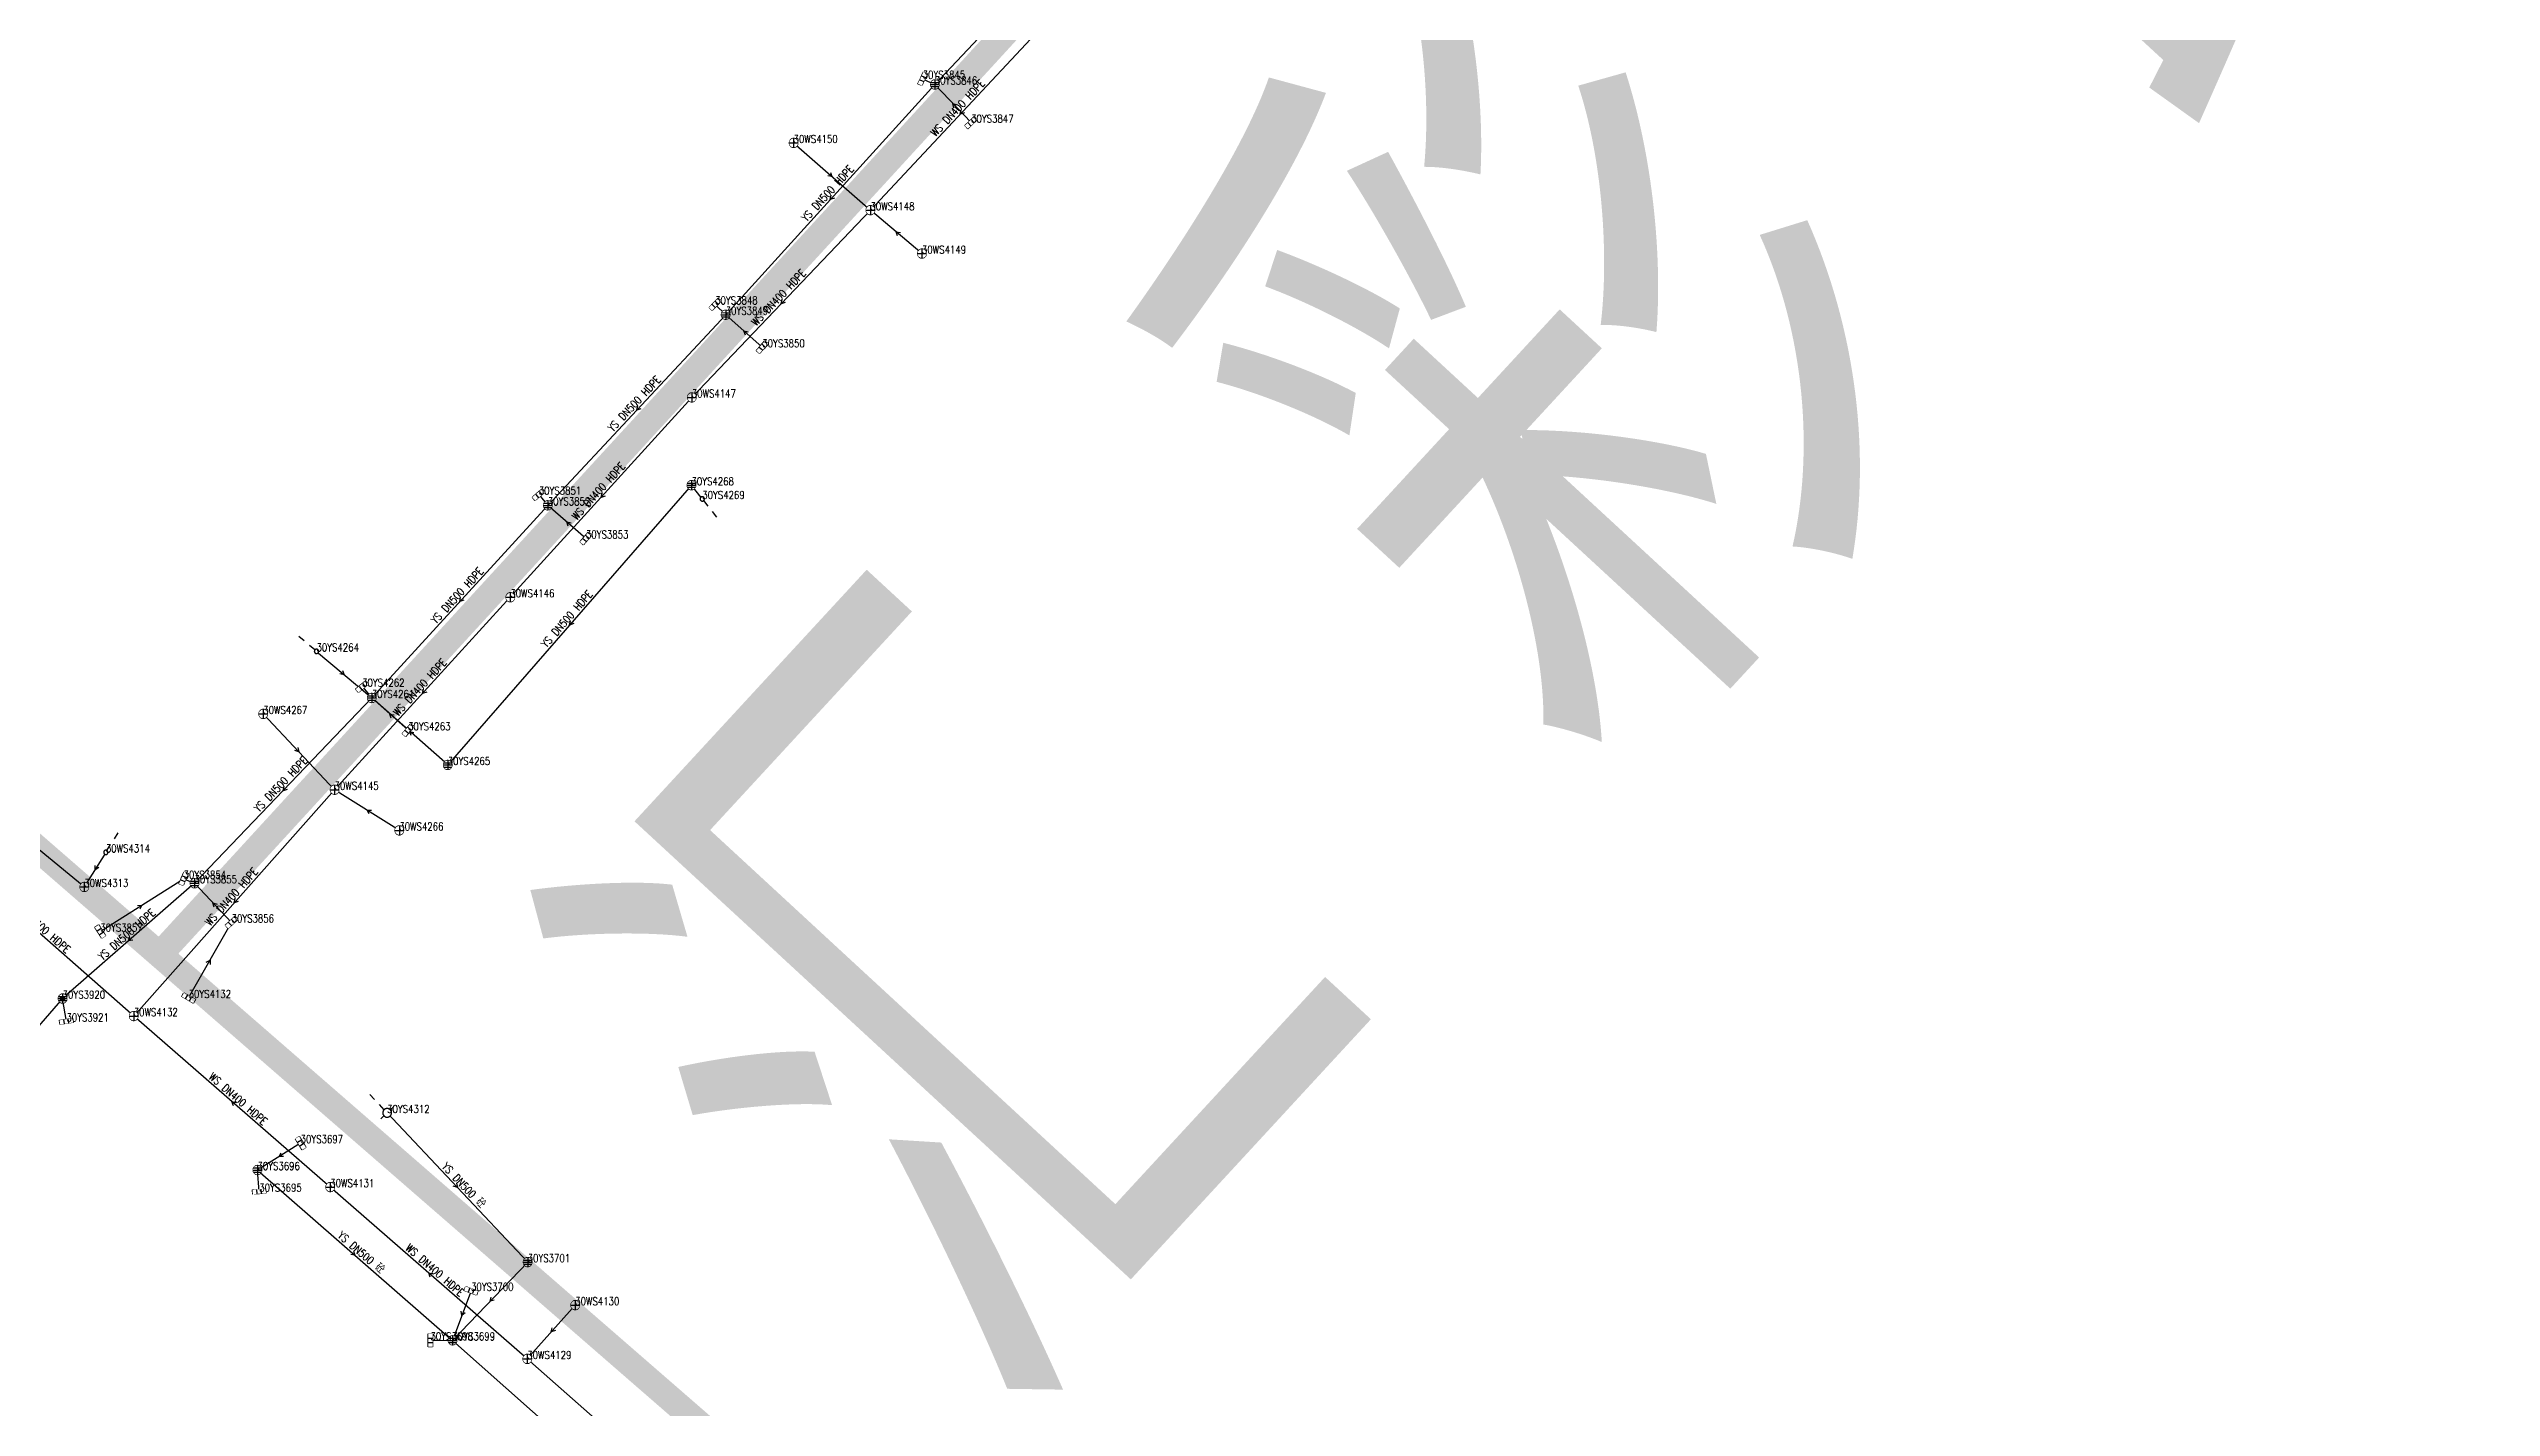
# Model space of a CAD drawing. Extents: x 78813 to 99477, y 2421021 to 2448125.
# Drawn here: x 85272.8 to 85553.1, y 2431211.4 to 2431367.3 of the extents above; entities that cross this region are included whole.
import ezdxf
from ezdxf.enums import TextEntityAlignment as Align

# ---------------------------------------------------------------- set-up
doc = ezdxf.new("R2010")
doc.units = 0
doc.set_wipeout_variables(frame=1)
doc.layers.get('0').update_dxf_attribs({"linetype": 'CONTINUOUS'})
for name, color, linetype in [('DX_WS', 16, 'CONTINUOUS'), ('DX_YS', 42, 'CONTINUOUS'), ('道路', 5, 'CONTINUOUS')]:
    doc.layers.add(name, color=color, linetype=linetype)
for name, color, linetype, true_color in [('WSLINE', 7, 'CONTINUOUS', 0x7f0000), ('YSANNEXE', 7, 'CONTINUOUS', 0xcc9900), ('YSLINE', 7, 'CONTINUOUS', 0xcc9900)]:
    doc.layers.add(name, color=color, linetype=linetype, true_color=true_color)
doc.layers.add('道路名称', color=7, linetype='CONTINUOUS', lineweight=0)
doc.styles.add('CcNameZT', font='txt.SHX', dxfattribs={"width": 0.8, "bigfont": 'HZTXT.SHX'})
doc.styles.get("Standard").update_dxf_attribs({"font": 'txt.shx', "bigfont": 'hztxt.shx'})
doc.styles.add('宋体0.7', font='', dxfattribs={"width": 0.7})
doc.styles.get('宋体0.7').set_extended_font_data('SimSun')

# ---------------------------------------------------------------- blocks, each defined once
blk = doc.blocks.new('PS非普查')
blk.add_lwpolyline([(3.7, 0), (5.3, 0)])
blk.add_wipeout([(0.5, 0), (0.5, 0.03), (0.5, 0.07), (0.49, 0.1), (0.48, 0.14), (0.47, 0.17), (0.46, 0.2), (0.44, 0.23), (0.42, 0.26), (0.4, 0.29), (0.38, 0.32), (0.36, 0.35), (0.33, 0.37), (0.31, 0.39), (0.28, 0.41), (0.25, 0.43), (0.22, 0.45), (0.19, 0.46), (0.15, 0.48), (0.12, 0.49), (0.09, 0.49), (0.05, 0.5), (0.02, 0.5), (-0.02, 0.5), (-0.05, 0.5), (-0.09, 0.49), (-0.12, 0.49), (-0.15, 0.48), (-0.19, 0.46), (-0.22, 0.45), (-0.25, 0.43), (-0.28, 0.41), (-0.31, 0.39), (-0.33, 0.37), (-0.36, 0.35), (-0.38, 0.32), (-0.4, 0.29), (-0.42, 0.26), (-0.44, 0.23), (-0.46, 0.2), (-0.47, 0.17), (-0.48, 0.14), (-0.49, 0.1), (-0.5, 0.07), (-0.5, 0.03), (-0.5, 0), (-0.5, -0.03), (-0.5, -0.07), (-0.49, -0.1), (-0.48, -0.14), (-0.47, -0.17), (-0.46, -0.2), (-0.44, -0.23), (-0.42, -0.26), (-0.4, -0.29), (-0.38, -0.32), (-0.36, -0.35), (-0.33, -0.37), (-0.31, -0.39), (-0.28, -0.41), (-0.25, -0.43), (-0.22, -0.45), (-0.19, -0.46), (-0.15, -0.48), (-0.12, -0.49), (-0.09, -0.49), (-0.05, -0.5), (-0.02, -0.5), (0.02, -0.5), (0.05, -0.5), (0.09, -0.49), (0.12, -0.49), (0.15, -0.48), (0.19, -0.46), (0.22, -0.45), (0.25, -0.43), (0.28, -0.41), (0.31, -0.39), (0.33, -0.37), (0.36, -0.35), (0.38, -0.32), (0.4, -0.29), (0.42, -0.26), (0.44, -0.23), (0.46, -0.2), (0.47, -0.17), (0.48, -0.14), (0.49, -0.1), (0.5, -0.07)])
blk.add_line((0.5, 0), (2.1, 0))
blk.add_lwpolyline([(0.5, 0), (0.5, 0.03), (0.5, 0.07), (0.49, 0.1), (0.48, 0.14), (0.47, 0.17), (0.46, 0.2), (0.44, 0.23), (0.42, 0.26), (0.4, 0.29), (0.38, 0.32), (0.36, 0.35), (0.33, 0.37), (0.31, 0.39), (0.28, 0.41), (0.25, 0.43), (0.22, 0.45), (0.19, 0.46), (0.15, 0.48), (0.12, 0.49), (0.09, 0.49), (0.05, 0.5), (0.02, 0.5), (-0.02, 0.5), (-0.05, 0.5), (-0.09, 0.49), (-0.12, 0.49), (-0.15, 0.48), (-0.19, 0.46), (-0.22, 0.45), (-0.25, 0.43), (-0.28, 0.41), (-0.31, 0.39), (-0.33, 0.37), (-0.36, 0.35), (-0.38, 0.32), (-0.4, 0.29), (-0.42, 0.26), (-0.44, 0.23), (-0.46, 0.2), (-0.47, 0.17), (-0.48, 0.14), (-0.49, 0.1), (-0.5, 0.07), (-0.5, 0.03), (-0.5, 0), (-0.5, -0.03), (-0.5, -0.07), (-0.49, -0.1), (-0.48, -0.14), (-0.47, -0.17), (-0.46, -0.2), (-0.44, -0.23), (-0.42, -0.26), (-0.4, -0.29), (-0.38, -0.32), (-0.36, -0.35), (-0.33, -0.37), (-0.31, -0.39), (-0.28, -0.41), (-0.25, -0.43), (-0.22, -0.45), (-0.19, -0.46), (-0.15, -0.48), (-0.12, -0.49), (-0.09, -0.49), (-0.05, -0.5), (-0.02, -0.5), (0.02, -0.5), (0.05, -0.5), (0.09, -0.49), (0.12, -0.49), (0.15, -0.48), (0.19, -0.46), (0.22, -0.45), (0.25, -0.43), (0.28, -0.41), (0.31, -0.39), (0.33, -0.37), (0.36, -0.35), (0.38, -0.32), (0.4, -0.29), (0.42, -0.26), (0.44, -0.23), (0.46, -0.2), (0.47, -0.17), (0.48, -0.14), (0.49, -0.1), (0.5, -0.07), (0.5, 0)], close=True)
blk = doc.blocks.new('PS污水井')
blk.add_lwpolyline([(1, 0), (1, 0.07), (0.99, 0.14), (0.98, 0.21), (0.96, 0.28), (0.94, 0.34), (0.91, 0.41), (0.88, 0.47), (0.85, 0.53), (0.81, 0.59), (0.77, 0.64), (0.72, 0.69), (0.67, 0.74), (0.62, 0.79), (0.56, 0.83), (0.5, 0.87), (0.44, 0.9), (0.37, 0.93), (0.31, 0.95), (0.24, 0.97), (0.17, 0.98), (0.1, 0.99), (0.03, 1), (-0.03, 1), (-0.1, 0.99), (-0.17, 0.98), (-0.24, 0.97), (-0.31, 0.95), (-0.37, 0.93), (-0.44, 0.9), (-0.5, 0.87), (-0.56, 0.83), (-0.62, 0.79), (-0.67, 0.74), (-0.72, 0.69), (-0.77, 0.64), (-0.81, 0.59), (-0.85, 0.53), (-0.88, 0.47), (-0.91, 0.41), (-0.94, 0.34), (-0.96, 0.28), (-0.98, 0.21), (-0.99, 0.14), (-1, 0.07), (-1, 0), (-1, -0.07), (-0.99, -0.14), (-0.98, -0.21), (-0.96, -0.28), (-0.94, -0.34), (-0.91, -0.41), (-0.88, -0.47), (-0.85, -0.53), (-0.81, -0.59), (-0.77, -0.64), (-0.72, -0.69), (-0.67, -0.74), (-0.62, -0.79), (-0.56, -0.83), (-0.5, -0.87), (-0.44, -0.9), (-0.37, -0.93), (-0.31, -0.95), (-0.24, -0.97), (-0.17, -0.98), (-0.1, -0.99), (-0.03, -1), (0.03, -1), (0.1, -0.99), (0.17, -0.98), (0.24, -0.97), (0.31, -0.95), (0.37, -0.93), (0.44, -0.9), (0.5, -0.87), (0.56, -0.83), (0.62, -0.79), (0.67, -0.74), (0.72, -0.69), (0.77, -0.64), (0.81, -0.59), (0.85, -0.53), (0.88, -0.47), (0.91, -0.41), (0.94, -0.34), (0.96, -0.28), (0.98, -0.21), (0.99, -0.14), (1, 0)], close=True)
blk.add_wipeout([(1, 0), (1, 0.07), (0.99, 0.14), (0.98, 0.21), (0.96, 0.28), (0.94, 0.34), (0.91, 0.41), (0.88, 0.47), (0.85, 0.53), (0.81, 0.59), (0.77, 0.64), (0.72, 0.69), (0.67, 0.74), (0.62, 0.79), (0.56, 0.83), (0.5, 0.87), (0.44, 0.9), (0.37, 0.93), (0.31, 0.95), (0.24, 0.97), (0.17, 0.98), (0.1, 0.99), (0.03, 1), (-0.03, 1), (-0.1, 0.99), (-0.17, 0.98), (-0.24, 0.97), (-0.31, 0.95), (-0.37, 0.93), (-0.44, 0.9), (-0.5, 0.87), (-0.56, 0.83), (-0.62, 0.79), (-0.67, 0.74), (-0.72, 0.69), (-0.77, 0.64), (-0.81, 0.59), (-0.85, 0.53), (-0.88, 0.47), (-0.91, 0.41), (-0.94, 0.34), (-0.96, 0.28), (-0.98, 0.21), (-0.99, 0.14), (-1, 0.07), (-1, 0), (-1, -0.07), (-0.99, -0.14), (-0.98, -0.21), (-0.96, -0.28), (-0.94, -0.34), (-0.91, -0.41), (-0.88, -0.47), (-0.85, -0.53), (-0.81, -0.59), (-0.77, -0.64), (-0.72, -0.69), (-0.67, -0.74), (-0.62, -0.79), (-0.56, -0.83), (-0.5, -0.87), (-0.44, -0.9), (-0.37, -0.93), (-0.31, -0.95), (-0.24, -0.97), (-0.17, -0.98), (-0.1, -0.99), (-0.03, -1), (0.03, -1), (0.1, -0.99), (0.17, -0.98), (0.24, -0.97), (0.31, -0.95), (0.37, -0.93), (0.44, -0.9), (0.5, -0.87), (0.56, -0.83), (0.62, -0.79), (0.67, -0.74), (0.72, -0.69), (0.77, -0.64), (0.81, -0.59), (0.85, -0.53), (0.88, -0.47), (0.91, -0.41), (0.94, -0.34), (0.96, -0.28), (0.98, -0.21), (0.99, -0.14)])
for p, q in [((-1, 0), (0, 0)), ((0, 1), (0, 0)), ((0, 0), (0, -1)), ((0, 0), (1, 0))]:
    blk.add_line(p, q)
blk = doc.blocks.new('LX')
for p, q in [((-0.866, 0.5), (0, 0)), ((0, 0), (-0.866, -0.5))]:
    blk.add_line(p, q)
blk = doc.blocks.new('PS雨水井')
blk.add_lwpolyline([(1, 0), (1, 0.07), (0.99, 0.14), (0.98, 0.21), (0.96, 0.28), (0.94, 0.34), (0.91, 0.41), (0.88, 0.47), (0.85, 0.53), (0.81, 0.59), (0.77, 0.64), (0.72, 0.69), (0.67, 0.74), (0.62, 0.79), (0.56, 0.83), (0.5, 0.87), (0.44, 0.9), (0.37, 0.93), (0.31, 0.95), (0.24, 0.97), (0.17, 0.98), (0.1, 0.99), (0.03, 1), (-0.03, 1), (-0.1, 0.99), (-0.17, 0.98), (-0.24, 0.97), (-0.31, 0.95), (-0.37, 0.93), (-0.44, 0.9), (-0.5, 0.87), (-0.56, 0.83), (-0.62, 0.79), (-0.67, 0.74), (-0.72, 0.69), (-0.77, 0.64), (-0.81, 0.59), (-0.85, 0.53), (-0.88, 0.47), (-0.91, 0.41), (-0.94, 0.34), (-0.96, 0.28), (-0.98, 0.21), (-0.99, 0.14), (-1, 0.07), (-1, 0), (-1, -0.07), (-0.99, -0.14), (-0.98, -0.21), (-0.96, -0.28), (-0.94, -0.34), (-0.91, -0.41), (-0.88, -0.47), (-0.85, -0.53), (-0.81, -0.59), (-0.77, -0.64), (-0.72, -0.69), (-0.67, -0.74), (-0.62, -0.79), (-0.56, -0.83), (-0.5, -0.87), (-0.44, -0.9), (-0.37, -0.93), (-0.31, -0.95), (-0.24, -0.97), (-0.17, -0.98), (-0.1, -0.99), (-0.03, -1), (0.03, -1), (0.1, -0.99), (0.17, -0.98), (0.24, -0.97), (0.31, -0.95), (0.37, -0.93), (0.44, -0.9), (0.5, -0.87), (0.56, -0.83), (0.62, -0.79), (0.67, -0.74), (0.72, -0.69), (0.77, -0.64), (0.81, -0.59), (0.85, -0.53), (0.88, -0.47), (0.91, -0.41), (0.94, -0.34), (0.96, -0.28), (0.98, -0.21), (0.99, -0.14), (1, 0)], close=True)
blk.add_wipeout([(1, 0), (1, 0.07), (0.99, 0.14), (0.98, 0.21), (0.96, 0.28), (0.94, 0.34), (0.91, 0.41), (0.88, 0.47), (0.85, 0.53), (0.81, 0.59), (0.77, 0.64), (0.72, 0.69), (0.67, 0.74), (0.62, 0.79), (0.56, 0.83), (0.5, 0.87), (0.44, 0.9), (0.37, 0.93), (0.31, 0.95), (0.24, 0.97), (0.17, 0.98), (0.1, 0.99), (0.03, 1), (-0.03, 1), (-0.1, 0.99), (-0.17, 0.98), (-0.24, 0.97), (-0.31, 0.95), (-0.37, 0.93), (-0.44, 0.9), (-0.5, 0.87), (-0.56, 0.83), (-0.62, 0.79), (-0.67, 0.74), (-0.72, 0.69), (-0.77, 0.64), (-0.81, 0.59), (-0.85, 0.53), (-0.88, 0.47), (-0.91, 0.41), (-0.94, 0.34), (-0.96, 0.28), (-0.98, 0.21), (-0.99, 0.14), (-1, 0.07), (-1, 0), (-1, -0.07), (-0.99, -0.14), (-0.98, -0.21), (-0.96, -0.28), (-0.94, -0.34), (-0.91, -0.41), (-0.88, -0.47), (-0.85, -0.53), (-0.81, -0.59), (-0.77, -0.64), (-0.72, -0.69), (-0.67, -0.74), (-0.62, -0.79), (-0.56, -0.83), (-0.5, -0.87), (-0.44, -0.9), (-0.37, -0.93), (-0.31, -0.95), (-0.24, -0.97), (-0.17, -0.98), (-0.1, -0.99), (-0.03, -1), (0.03, -1), (0.1, -0.99), (0.17, -0.98), (0.24, -0.97), (0.31, -0.95), (0.37, -0.93), (0.44, -0.9), (0.5, -0.87), (0.56, -0.83), (0.62, -0.79), (0.67, -0.74), (0.72, -0.69), (0.77, -0.64), (0.81, -0.59), (0.85, -0.53), (0.88, -0.47), (0.91, -0.41), (0.94, -0.34), (0.96, -0.28), (0.98, -0.21), (0.99, -0.14)])
for p, q in [((-1, 0), (0, 0)), ((-0.88, 0.48), (0, 0.47)), ((0, 1), (0, 0)), ((0, 0.47), (0.88, 0.47)), ((0, 0), (0, -1)), ((0, 0), (1, 0)), ((-0.88, -0.48), (0, -0.48)), ((0, -0.48), (0.88, -0.48))]:
    blk.add_line(p, q)
blk = doc.blocks.new('PS雨篦')
blk.add_lwpolyline([(-1.5, 0.5), (0, 0.5), (1.5, 0.5), (1.5, -0.5), (0, -0.5), (-1.5, -0.5)], close=True)
blk.add_wipeout([(-1.5, 0.5), (0, 0.5), (1.5, 0.5), (1.5, -0.5), (0, -0.5), (-1.5, -0.5)])
for p, q in [((-0.51, -0.5), (-0.51, 0.5)), ((0.49, -0.5), (0.49, 0.5))]:
    blk.add_line(p, q)
blk = doc.blocks.new('PS预留口')
blk.add_lwpolyline([(4.2, 0), (5.8, 0)])
blk.add_wipeout([(1, 0), (1, 0.07), (0.99, 0.14), (0.98, 0.21), (0.96, 0.28), (0.94, 0.34), (0.91, 0.41), (0.88, 0.47), (0.85, 0.53), (0.81, 0.59), (0.77, 0.64), (0.72, 0.69), (0.67, 0.74), (0.62, 0.79), (0.56, 0.83), (0.5, 0.87), (0.44, 0.9), (0.37, 0.93), (0.31, 0.95), (0.24, 0.97), (0.17, 0.98), (0.1, 0.99), (0.03, 1), (-0.03, 1), (-0.1, 0.99), (-0.17, 0.98), (-0.24, 0.97), (-0.31, 0.95), (-0.37, 0.93), (-0.44, 0.9), (-0.5, 0.87), (-0.56, 0.83), (-0.62, 0.79), (-0.67, 0.74), (-0.72, 0.69), (-0.77, 0.64), (-0.81, 0.59), (-0.85, 0.53), (-0.88, 0.47), (-0.91, 0.41), (-0.94, 0.34), (-0.96, 0.28), (-0.98, 0.21), (-0.99, 0.14), (-1, 0.07), (-1, 0), (-1, -0.07), (-0.99, -0.14), (-0.98, -0.21), (-0.96, -0.28), (-0.94, -0.34), (-0.91, -0.41), (-0.88, -0.47), (-0.85, -0.53), (-0.81, -0.59), (-0.77, -0.64), (-0.72, -0.69), (-0.67, -0.74), (-0.62, -0.79), (-0.56, -0.83), (-0.5, -0.87), (-0.44, -0.9), (-0.37, -0.93), (-0.31, -0.95), (-0.24, -0.97), (-0.17, -0.98), (-0.1, -0.99), (-0.03, -1), (0.03, -1), (0.1, -0.99), (0.17, -0.98), (0.24, -0.97), (0.31, -0.95), (0.37, -0.93), (0.44, -0.9), (0.5, -0.87), (0.56, -0.83), (0.62, -0.79), (0.67, -0.74), (0.72, -0.69), (0.77, -0.64), (0.81, -0.59), (0.85, -0.53), (0.88, -0.47), (0.91, -0.41), (0.94, -0.34), (0.96, -0.28), (0.98, -0.21), (0.99, -0.14)])
blk.add_line((1, 0), (2.6, 0))
blk.add_lwpolyline([(1, 0), (1, 0.07), (0.99, 0.14), (0.98, 0.21), (0.96, 0.28), (0.94, 0.34), (0.91, 0.41), (0.88, 0.47), (0.85, 0.53), (0.81, 0.59), (0.77, 0.64), (0.72, 0.69), (0.67, 0.74), (0.62, 0.79), (0.56, 0.83), (0.5, 0.87), (0.44, 0.9), (0.37, 0.93), (0.31, 0.95), (0.24, 0.97), (0.17, 0.98), (0.1, 0.99), (0.03, 1), (-0.03, 1), (-0.1, 0.99), (-0.17, 0.98), (-0.24, 0.97), (-0.31, 0.95), (-0.37, 0.93), (-0.44, 0.9), (-0.5, 0.87), (-0.56, 0.83), (-0.62, 0.79), (-0.67, 0.74), (-0.72, 0.69), (-0.77, 0.64), (-0.81, 0.59), (-0.85, 0.53), (-0.88, 0.47), (-0.91, 0.41), (-0.94, 0.34), (-0.96, 0.28), (-0.98, 0.21), (-0.99, 0.14), (-1, 0.07), (-1, 0), (-1, -0.07), (-0.99, -0.14), (-0.98, -0.21), (-0.96, -0.28), (-0.94, -0.34), (-0.91, -0.41), (-0.88, -0.47), (-0.85, -0.53), (-0.81, -0.59), (-0.77, -0.64), (-0.72, -0.69), (-0.67, -0.74), (-0.62, -0.79), (-0.56, -0.83), (-0.5, -0.87), (-0.44, -0.9), (-0.37, -0.93), (-0.31, -0.95), (-0.24, -0.97), (-0.17, -0.98), (-0.1, -0.99), (-0.03, -1), (0.03, -1), (0.1, -0.99), (0.17, -0.98), (0.24, -0.97), (0.31, -0.95), (0.37, -0.93), (0.44, -0.9), (0.5, -0.87), (0.56, -0.83), (0.62, -0.79), (0.67, -0.74), (0.72, -0.69), (0.77, -0.64), (0.81, -0.59), (0.85, -0.53), (0.88, -0.47), (0.91, -0.41), (0.94, -0.34), (0.96, -0.28), (0.98, -0.21), (0.99, -0.14), (1, 0)], close=True)
for points in [[(0, 1), (0, 2)], [(0, -2), (0, -1)]]:
    blk.add_lwpolyline(points)
blk = doc.blocks.new('测量点')
h = blk.add_hatch(color=256)
edge = h.paths.add_edge_path()
edge.add_arc((0, 0), 0.5, 0, 360)
blk.add_circle((0, 0), 0.5)
blk = doc.blocks.new('gc01')
h = blk.add_hatch(color=256)
edge = h.paths.add_edge_path()
edge.add_arc((0, 0), 0.5, 0, 360)
edge.add_arc((0, 0), 0.5, 0, 360)
blk.add_circle((0, 0), 0.5)

msp = doc.modelspace()

# ---------------------------------------------------------------- linework, layer by layer
at = {"layer": 'WSLINE'}
for p, q in [((85387.72, 2431370.82), (85367.07, 2431348.78)), ((85358.26, 2431356.5), (85367.07, 2431348.78)), ((85367.07, 2431348.78), (85346.57, 2431327.29)), ((85372.99, 2431343.8), (85367.07, 2431348.78)), ((85346.57, 2431327.29), (85325.74, 2431304.35)), ((85325.74, 2431304.35), (85305.57, 2431282.26)), ((85297.38, 2431290.96), (85305.57, 2431282.26)), ((85276.84, 2431271.1), (85264.56, 2431281.16)), ((85305.57, 2431282.26), (85282.51, 2431256.28)), ((85313, 2431277.59), (85305.57, 2431282.26)), ((85282.51, 2431256.28), (85259.88, 2431276.17)), ((85279.31, 2431275.07), (85276.84, 2431271.1)), ((85305.07, 2431236.65), (85282.51, 2431256.28)), ((85327.69, 2431216.93), (85305.07, 2431236.65)), ((85333.19, 2431223.1), (85327.69, 2431216.93)), ((85350.08, 2431197.19), (85327.69, 2431216.93))]:
    msp.add_line(p, q, dxfattribs=at)
at = {"layer": 'YSLINE'}
for p, q in [((85391.39, 2431381.2), (85374.46, 2431363.21)), ((85373.07, 2431363.87), (85374.46, 2431363.21)), ((85378.63, 2431358.83), (85374.46, 2431363.21)), ((85349.25, 2431337.97), (85350.46, 2431336.78)), ((85354.66, 2431333.05), (85350.46, 2431336.78)), ((85347.77, 2431315.64), (85346.53, 2431317.21)), ((85329, 2431316.13), (85330.04, 2431314.9)), ((85334.42, 2431311.1), (85330.04, 2431314.9)), ((85303.49, 2431298.14), (85309.83, 2431292.79)), ((85308.72, 2431294.09), (85309.83, 2431292.79)), ((85314, 2431289.09), (85309.83, 2431292.79)), ((85318.55, 2431285.1), (85309.83, 2431292.79)), ((85288.24, 2431272.05), (85289.49, 2431271.52)), ((85293.74, 2431267.03), (85289.49, 2431271.52)), ((85288.81, 2431258.36), (85293.74, 2431267.03)), ((85274.35, 2431258.29), (85242.91, 2431222.18)), ((85274.78, 2431255.67), (85274.35, 2431258.29)), ((85311.6, 2431245.17), (85327.73, 2431228.04)), ((85301.67, 2431241.7), (85296.71, 2431238.61)), ((85296.92, 2431236.14), (85296.71, 2431238.61)), ((85327.73, 2431228.04), (85319.11, 2431219.06)), ((85321.23, 2431224.75), (85319.11, 2431219.06)), ((85316.57, 2431219.07), (85319.11, 2431219.06))]:
    msp.add_line(p, q, dxfattribs=at)

# ---------------------------------------------------------------- block references
at = {"layer": 'DX_WS', "yscale": 0.5, "zscale": 0.5}
for p, xscale, rotation in [((85377.39, 2431359.8), 0.5000000000041096, 226.8912868717683), ((85362.66, 2431352.64), 0.4999999998866608, 318.5645341074481), ((85370.03, 2431346.29), 0.4999999998854767, 139.8017020277267), ((85356.82, 2431338.03), 0.4999999998439218, 226.318329060497), ((85336.16, 2431315.82), 0.5000000000745004, 227.4642446757911), ((85315.66, 2431293.3), 0.5000000000745004, 227.4642446757911), ((85301.48, 2431286.61), 0.4999999999174108, 313.4079139450869), ((85309.29, 2431279.92), 0.5000000000074893, 147.8231111431855), ((85294.04, 2431269.27), 0.50000000014632, 228.6101602728715), ((85293.79, 2431246.46), 0.5000000000826827, 139.2287442066078), ((85316.38, 2431226.79), 0.5000000000124648, 138.6557864201895), ((85330.44, 2431220.02), 0.5000000000236343, 228.0372024639738)]:
    msp.add_blockref('LX', p, dxfattribs=dict(at, xscale=xscale, rotation=rotation))
at = {"layer": 'YSANNEXE', "yscale": 0.5, "zscale": 0.5}
for p, xscale, rotation in [((85362.46, 2431350), 0.5000000000236343, 228.0372024639738), ((85340.25, 2431325.84), 0.5000000000041096, 226.8912868717683), ((85319.93, 2431303.85), 0.5000000000745004, 227.4642446757911), ((85332.54, 2431301.16), 0.5000000001008229, 229.1831180618362), ((85299.66, 2431282.15), 0.4999999998439218, 226.318329060497), ((85283.46, 2431269.01), 0.4999999999213408, 32.65859430944379), ((85281.92, 2431264.9), 0.5000000000164332, 221.1617089229225), ((85291.27, 2431262.7), 0.4999999998262299, 60.16056847741288), ((85319.67, 2431236.6), 0.4999999999174108, 313.4079139450869), ((85307.91, 2431228.83), 0.5000000001204519, 319.1374918729616), ((85320.17, 2431221.9), 0.5000000000065398, 249.8095986767669)]:
    msp.add_blockref('LX', p, dxfattribs=dict(at, xscale=xscale, rotation=rotation))

# ---------------------------------------------------------------- texts
at = {"layer": 'DX_WS', "style": 'CcNameZT', "width": 0.8}
for rotation, p in [(46.8689, (85377.21, 2431359.97, 1.52)), (46.3616, (85356.64, 2431338.21, 1.43)), (47.7482, (85335.97, 2431315.99, 1.56)), (47.6106, (85315.47, 2431293.47, 1.62)), (48.4015, (85293.85, 2431269.43, 1.56)), (318.9752, (85293.95, 2431246.65, 1.18)), (318.9249, (85316.55, 2431226.98, 1.29))]:
    msp.add_text(' WS DN400 HDPE', height=0.9, rotation=rotation, dxfattribs=at).set_placement(p, align=Align.CENTER)
at = {"layer": 'DX_YS', "style": 'CcNameZT', "width": 0.8}
for s, rotation, p in [(' YS DN500 HDPE', 46.9698, (85340.07, 2431326.02, 2.06)), (' YS DN500 HDPE', 47.5782, (85319.75, 2431304.01, 2.17)), (' YS DN500 HDPE', 48.9401, (85332.36, 2431301.32, 2.78)), (' YS DN500 HDPE', 46.2763, (85299.48, 2431282.33, 2.08)), (' YS DN500 砼', 313.2679, (85319.85, 2431236.77, 2.39)), (' YS DN500 砼', 318.8857, (85308.08, 2431229.02, 1.74))]:
    msp.add_text(s, height=0.9, rotation=rotation, dxfattribs=at).set_placement(p, align=Align.CENTER)

# ---------------------------------------------------------------- next in the draw order: block references
at = {"layer": 'DX_WS', "xscale": 0.5, "yscale": 0.5, "zscale": 0.5}
for p in [(85358.26, 2431356.5, 1.8), (85367.07, 2431348.78, 1.43), (85372.99, 2431343.8, 1.65), (85346.57, 2431327.29, 1.56), (85325.74, 2431304.35, 1.62), (85297.38, 2431290.96, 1.72), (85305.57, 2431282.26, 1.56), (85313, 2431277.59, 1.96), (85276.84, 2431271.1, 2.13), (85282.51, 2431256.28, 0.72), (85305.07, 2431236.65, 1.18), (85333.19, 2431223.1, 1.4), (85327.69, 2431216.93, 1.29)]:
    msp.add_blockref('PS污水井', p, dxfattribs=at)
at = {"layer": 'DX_WS', "xscale": 0.4999999999645015, "yscale": 0.5, "zscale": 0.5, "rotation": 58.14527177051324}
msp.add_blockref('PS非普查', (85279.31, 2431275.07, 2.12), dxfattribs=at)
at = {"layer": 'DX_YS', "yscale": 0.5, "zscale": 0.5}
for name, p, xscale, rotation in [('PS雨篦', (85378.63, 2431358.83, 2.69), 0.5000000001552757, 43.66061861836695), ('PS雨篦', (85354.66, 2431333.05, 2.58), 0.5000000000671484, 48.36053547641788), ('PS非普查', (85303.49, 2431298.14, 1.89), 0.4999999999011306, 139.7912181645092), ('PS雨篦', (85314, 2431289.09, 2.69), 0.5000000001243206, 48.47064867980649), ('PS雨篦', (85293.74, 2431267.03, 2.54), 0.5000000000670121, 43.47946223970524), ('PS雨篦', (85274.78, 2431255.67, 2.58), 0.5000000000376195, 9.16440814141716), ('PS预留口', (85311.6, 2431245.17, 2.39), 0.4999999998400605, 133.2679453408061), ('PS雨篦', (85301.67, 2431241.7, 2.53), 0.5000000001477272, 121.8713764535195)]:
    msp.add_blockref(name, p, dxfattribs=dict(at, xscale=xscale, rotation=rotation))
at = {"layer": 'DX_YS', "xscale": 0.5, "yscale": 0.5, "zscale": 0.5}
msp.add_blockref('PS雨水井', (85327.73, 2431228.04, 1.99), dxfattribs=at)

# ---------------------------------------------------------------- next in the draw order: linework, layer by layer
at = {"layer": 'YSLINE'}
for p, q in [((85374.46, 2431363.21), (85350.46, 2431336.78)), ((85350.46, 2431336.78), (85330.04, 2431314.9)), ((85346.53, 2431317.21), (85318.55, 2431285.1)), ((85330.04, 2431314.9), (85309.83, 2431292.79)), ((85309.83, 2431292.79), (85289.49, 2431271.52)), ((85289.49, 2431271.52), (85274.35, 2431258.29)), ((85278.67, 2431265.97), (85288.24, 2431272.05)), ((85296.71, 2431238.61), (85319.11, 2431219.06)), ((85319.11, 2431219.06), (85343.17, 2431197.67))]:
    msp.add_line(p, q, dxfattribs=at)

# ---------------------------------------------------------------- next in the draw order: block references
at = {"layer": 'DX_WS', "xscale": 0.4999999999019759, "yscale": 0.5, "zscale": 0.5, "rotation": 238.350442767909}
msp.add_blockref('LX', (85278.07, 2431273.08), dxfattribs=at)
at = {"layer": 'YSANNEXE', "yscale": 0.5, "zscale": 0.5}
for p, xscale, rotation in [((85376.54, 2431361.02), 0.4999999998977985, 133.4991662763766), ((85352.56, 2431334.92), 0.4999999998782457, 138.082828643291), ((85311.91, 2431290.94), 0.5000000000124648, 138.6557864201895), ((85314.19, 2431288.94), 0.5000000000124648, 138.6557864201895), ((85291.61, 2431269.28), 0.4999999998977985, 133.4991662763766), ((85299.19, 2431240.15), 0.499999999905425, 211.9943841825116)]:
    msp.add_blockref('LX', p, dxfattribs=dict(at, xscale=xscale, rotation=rotation))

# ---------------------------------------------------------------- next in the draw order: texts
at = {"layer": 'DX_WS', "style": 'CcNameZT', "width": 0.8}
for s, p in [('30WS4150', (85358.26, 2431356.5, 1.8)), ('30WS4148', (85367.07, 2431348.78, 1.43)), ('30WS4149', (85372.99, 2431343.8, 1.65)), ('30WS4147', (85346.57, 2431327.29, 1.56)), ('30WS4146', (85325.74, 2431304.35, 1.62)), ('30WS4267', (85297.38, 2431290.96, 1.72)), ('30WS4145', (85305.57, 2431282.26, 1.56)), ('30WS4266', (85313, 2431277.59, 1.96)), ('30WS4314', (85279.31, 2431275.07, 2.12)), ('30WS4313', (85276.84, 2431271.1, 2.13)), ('30WS4132', (85282.51, 2431256.28, 0.72)), ('30WS4131', (85305.07, 2431236.65, 1.18)), ('30WS4130', (85333.19, 2431223.1, 1.4)), ('30WS4129', (85327.69, 2431216.93, 1.29))]:
    msp.add_text(s, height=0.9, dxfattribs=at).set_placement(p)
msp.add_text(' WS DN400 HDPE', height=0.9, rotation=318.6924, dxfattribs=at).set_placement((85271.36, 2431266.41, 0.72), align=Align.CENTER)
at = {"layer": 'DX_YS', "width": 0.8}
for s, p in [('30YS3847', (85378.63, 2431358.83, 2.69)), ('30YS3850', (85354.66, 2431333.05, 2.58)), ('30YS4264', (85303.49, 2431298.14, 1.89)), ('30YS4263', (85314, 2431289.09, 2.69)), ('30YS3856', (85293.74, 2431267.03, 2.54)), ('30YS4312', (85311.6, 2431245.17, 2.39)), ('30YS3697', (85301.67, 2431241.7, 2.53)), ('30YS3701', (85327.73, 2431228.04, 1.99))]:
    msp.add_text(s, height=0.9, dxfattribs=at).set_placement(p)
at = {"layer": 'DX_YS', "style": 'CcNameZT', "width": 0.8}
msp.add_text(' YS DN500 HDPE', height=0.9, rotation=47.7662, dxfattribs=at).set_placement((85362.27, 2431350.17, 2.15), align=Align.CENTER)

# ---------------------------------------------------------------- next in the draw order: block references
at = {"layer": 'DX_YS', "xscale": 0.5, "yscale": 0.5, "zscale": 0.5}
for p in [(85374.46, 2431363.21, 2.15), (85350.46, 2431336.78, 2.06), (85330.04, 2431314.9, 2.17), (85318.55, 2431285.1, 2.14), (85289.49, 2431271.52, 2.1), (85274.35, 2431258.29, 1.8), (85296.71, 2431238.61, 1.74), (85319.11, 2431219.06, 1.77)]:
    msp.add_blockref('PS雨水井', p, dxfattribs=at)
at = {"layer": 'DX_YS', "yscale": 0.5, "zscale": 0.5}
for name, p, xscale, rotation in [('PS非普查', (85347.77, 2431315.64, 2.94), 0.5000000001170577, 308.0480215310869), ('PS雨篦', (85334.42, 2431311.1, 2.62), 0.4999999999788419, 49.06024507286795), ('PS雨篦', (85308.72, 2431294.09, 2.7), 0.4999999998811305, 220.2343915988919), ('PS雨篦', (85278.67, 2431265.97, 2.6), 0.4999999999384223, 302.4091922870868), ('PS雨篦', (85288.81, 2431258.36, 2.69), 0.500000000097525, 330.3634241146771), ('PS雨篦', (85296.92, 2431236.14, 2.44), 0.5000000000183009, 4.888552653266456), ('PS雨篦', (85321.23, 2431224.75, 2.56), 0.5000000000238117, 159.6516233108775), ('PS雨篦', (85316.57, 2431219.07, 2.64), 0.4999999999627194, 269.6616430383239)]:
    msp.add_blockref(name, p, dxfattribs=dict(at, xscale=xscale, rotation=rotation))

# ---------------------------------------------------------------- next in the draw order: linework, layer by layer
at = {"layer": '道路', "const_width": 3, "flags": 128}
msp.add_lwpolyline([(85289.33, 2431259.98), (86091.1, 2430562.99), (87126.67, 2429666.53)], dxfattribs=at)

# ---------------------------------------------------------------- next in the draw order: block references
at = {"layer": 'DX_YS', "yscale": 0.5, "zscale": 0.5}
for p, xscale, rotation in [((85373.07, 2431363.87, 2.65), 0.5000000001749599, 244.6734026393747), ((85349.25, 2431337.97, 2.51), 0.4999999998791388, 225.5488390568287), ((85329, 2431316.13, 2.56), 0.500000000129533, 220.2258818676671), ((85288.24, 2431272.05, 2.53), 0.50000000016096, 246.8515370238486)]:
    msp.add_blockref('PS雨篦', p, dxfattribs=dict(at, xscale=xscale, rotation=rotation))
at = {"layer": 'DX_YS', "xscale": 0.5, "yscale": 0.5, "zscale": 0.5}
for name, p in [('PS雨水井', (85346.53, 2431317.21, 2.78)), ('PS雨水井', (85309.83, 2431292.79, 2.08)), ('测量点', (85274.35, 2431258.29, 2.02)), ('gc01', (85274.35, 2431258.29, 2.02))]:
    msp.add_blockref(name, p, dxfattribs=at)
at = {"layer": 'YSANNEXE', "yscale": 0.5, "zscale": 0.5}
for p, xscale, rotation in [((85332.23, 2431313), 0.5000000000826827, 139.2287442066078), ((85306.66, 2431295.46), 0.4999999999088414, 319.7104496964721), ((85323.42, 2431223.54), 0.4999999998439218, 226.318329060497)]:
    msp.add_blockref('LX', p, dxfattribs=dict(at, xscale=xscale, rotation=rotation))

# ---------------------------------------------------------------- next in the draw order: texts
at = {"layer": 'DX_YS', "width": 0.8}
for s, p in [('30YS3853', (85334.42, 2431311.1, 2.62)), ('30YS4265', (85318.55, 2431285.1, 2.14)), ('30YS3857', (85278.67, 2431265.97, 2.6)), ('30YS3920', (85274.35, 2431258.29, 1.8)), ('30YS4132', (85288.81, 2431258.36, 2.69)), ('30YS3921', (85274.78, 2431255.67, 2.58)), ('30YS3696', (85296.71, 2431238.61, 1.74)), ('30YS3695', (85296.92, 2431236.14, 2.44)), ('30YS3700', (85321.23, 2431224.75, 2.56)), ('30YS3698', (85316.57, 2431219.07, 2.64)), ('30YS3699', (85319.11, 2431219.06, 1.77))]:
    msp.add_text(s, height=0.9, dxfattribs=at).set_placement(p)
at = {"layer": 'DX_YS', "style": 'CcNameZT', "width": 0.8}
msp.add_text(' YS DN500 HDPE', height=0.9, rotation=41.1594, dxfattribs=at).set_placement((85281.76, 2431265.09, 2.1), align=Align.CENTER)

# ---------------------------------------------------------------- next in the draw order: linework, layer by layer
at = {"layer": '道路', "const_width": 3, "flags": 128}
for points in [[(83917.18, 2432404.64), (83968.25, 2432456.92), (84246.1, 2432203.26), (84401.95, 2432060.17), (85011.11, 2431501.69), (85289.33, 2431259.98)], [(85285.38, 2431263.2), (85504.35, 2431501.88)]]:
    msp.add_lwpolyline(points, dxfattribs=at)

# ---------------------------------------------------------------- next in the draw order: texts
at = {"layer": 'DX_YS', "width": 0.8}
for s, p in [('30YS3845', (85373.07, 2431363.87, 2.65)), ('30YS3846', (85374.46, 2431363.21, 2.15)), ('30YS3848', (85349.25, 2431337.97, 2.51)), ('30YS3849', (85350.46, 2431336.78, 2.06)), ('30YS4268', (85346.53, 2431317.21, 2.78)), ('30YS3851', (85329, 2431316.13, 2.56)), ('30YS3852', (85330.04, 2431314.9, 2.17)), ('30YS4269', (85347.77, 2431315.64, 2.94)), ('30YS4262', (85308.72, 2431294.09, 2.7)), ('30YS4261', (85309.83, 2431292.79, 2.08)), ('30YS3854', (85288.24, 2431272.05, 2.53)), ('30YS3855', (85289.49, 2431271.52, 2.1))]:
    msp.add_text(s, height=0.9, dxfattribs=at).set_placement(p)
at = {"layer": '道路名称', "linetype": 'Continuous', "style": '宋体0.7', "width": 0.7}
msp.add_text('汇 彩 路', height=70, rotation=47.2959, dxfattribs=at).set_placement((85379.22, 2431211.05))

doc.saveas('drawing.dxf')
